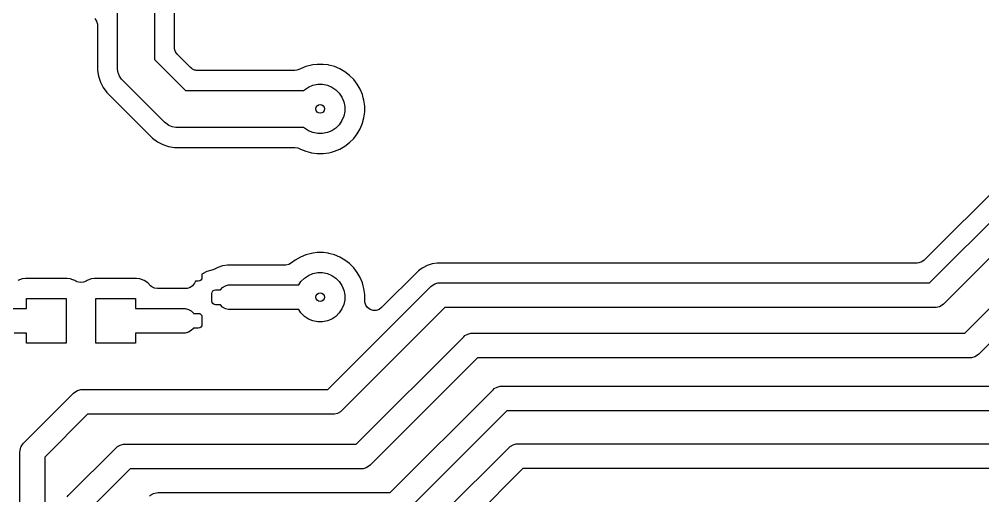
# Model space of a CAD drawing. Extents: x 139 to 278, y -178 to -21.
# Drawn here: x 185.91 to 224.79, y -94.67 to -75.43 of the extents above; entities that cross this region are included whole.
import ezdxf

# ---------------------------------------------------------------- set-up
doc = ezdxf.new("R2010")
doc.units = 0
doc.layers.add('BLACK', color=7, linetype='CONTINUOUS')

msp = doc.modelspace()

# ---------------------------------------------------------------- linework, layer by layer
at = {"layer": 'BLACK', "linetype": 'CONTINUOUS'}
for p, q in [((191.375006, -74.199925), (191.375006, -77.064359)), ((189.875006, -77.375019), (189.875006, -74.505006)), ((192.175506, -76.567509), (192.175506, -74.469427)), ((188.957642, -75.408739), (189.031018, -75.509733)), ((189.031018, -75.509733), (189.069594, -75.628458)), ((189.069594, -75.628458), (189.074506, -75.690875)), ((189.074506, -75.690875), (189.074506, -77.497052)), ((192.180418, -76.629926), (192.175506, -76.567509)), ((192.218994, -76.748651), (192.180418, -76.629926)), ((192.29237, -76.849645), (192.218994, -76.748651)), ((192.830367, -77.387642), (192.29237, -76.849645)), ((191.375006, -77.064359), (192.615653, -78.305006)), ((197.475, -77.346399), (197.256948, -77.436719)), ((197.475016, -77.346394), (197.475, -77.346399)), ((197.702972, -77.285314), (197.475016, -77.346394)), ((197.702977, -77.285313), (197.702972, -77.285314)), ((197.761479, -77.277611), (197.702977, -77.285313)), ((197.936982, -77.254506), (197.761479, -77.277611)), ((198.173004, -77.254506), (197.936982, -77.254506)), ((198.373578, -77.280912), (198.173004, -77.254506)), ((198.407008, -77.285313), (198.373578, -77.280912)), ((198.407013, -77.285314), (198.407008, -77.285313)), ((198.634969, -77.346394), (198.407013, -77.285314)), ((198.634985, -77.346399), (198.634969, -77.346394)), ((198.853037, -77.436719), (198.634985, -77.346399)), ((189.074506, -77.497052), (189.112684, -77.738094)), ((189.112684, -77.738094), (189.188102, -77.970204)), ((189.878617, -77.448532), (189.875006, -77.375019)), ((189.9073, -77.592732), (189.878617, -77.448532)), ((189.922284, -77.628906), (189.9073, -77.592732)), ((189.963565, -77.728567), (189.922284, -77.628906)), ((190.045248, -77.850814), (189.963565, -77.728567)), ((192.877977, -77.428304), (192.830367, -77.387642)), ((192.905955, -77.442559), (192.877977, -77.428304)), ((192.931361, -77.461018), (192.905955, -77.442559)), ((192.961225, -77.470721), (192.931361, -77.461018)), ((192.989205, -77.484978), (192.961225, -77.470721)), ((193.020221, -77.48989), (192.989205, -77.484978)), ((193.050086, -77.499594), (193.020221, -77.48989)), ((193.081489, -77.499594), (193.050086, -77.499594)), ((193.112503, -77.504506), (193.081489, -77.499594)), ((197.032627, -77.504506), (193.112503, -77.504506)), ((197.115583, -77.495787), (197.032627, -77.504506)), ((197.232126, -77.451051), (197.115583, -77.495787)), ((197.256945, -77.436721), (197.232126, -77.451051)), ((197.256948, -77.436719), (197.256945, -77.436721)), ((198.853045, -77.436723), (198.853037, -77.436719)), ((199.057444, -77.554733), (198.853045, -77.436723)), ((199.244686, -77.698409), (199.057444, -77.554733)), ((199.244687, -77.69841), (199.244686, -77.698409)), ((199.244692, -77.698414), (199.244687, -77.69841)), ((199.411585, -77.865307), (199.244692, -77.698414)), ((222.642894, -86.075), (230.984993, -77.7329)), ((189.188102, -77.970204), (189.298902, -78.187662)), ((190.094676, -77.905349), (190.045248, -77.850814)), ((191.774663, -79.585336), (190.094676, -77.905349)), ((197.583596, -78.173085), (197.764708, -78.098066)), ((197.764708, -78.098066), (197.956976, -78.059821)), ((197.956976, -78.059821), (198.15301, -78.059821)), ((198.15301, -78.059821), (198.345278, -78.098066)), ((198.345278, -78.098066), (198.52639, -78.173085)), ((199.411588, -77.865311), (199.411585, -77.865307)), ((199.411589, -77.865312), (199.411588, -77.865311)), ((199.555265, -78.052554), (199.411589, -77.865312)), ((199.673275, -78.256953), (199.555265, -78.052554)), ((229.775044, -77.81077), (222.428179, -85.157636)), ((189.298902, -78.187662), (189.442341, -78.38509)), ((189.442341, -78.38509), (189.442345, -78.385095)), ((189.442345, -78.385095), (189.442348, -78.385098)), ((189.442348, -78.385098), (189.442351, -78.385102)), ((189.442351, -78.385102), (191.29491, -80.237661)), ((192.615653, -78.305006), (197.39759, -78.305006)), ((197.39759, -78.305006), (197.4206, -78.281996)), ((197.4206, -78.281996), (197.583596, -78.173085)), ((198.52639, -78.173085), (198.689386, -78.281996)), ((198.689386, -78.281996), (198.828003, -78.420613)), ((198.828003, -78.420613), (198.936914, -78.583609)), ((199.673279, -78.256961), (199.673275, -78.256953)), ((199.763599, -78.475013), (199.673279, -78.256961)), ((199.763604, -78.475029), (199.763599, -78.475013)), ((199.797723, -78.602365), (199.763604, -78.475029)), ((231.838546, -78.293561), (223.203553, -86.928553)), ((224.067894, -88.1), (233.874993, -78.292901)), ((198.936914, -78.583609), (199.011933, -78.764721)), ((199.011933, -78.764721), (199.050178, -78.956989)), ((199.824686, -78.702992), (199.797723, -78.602365)), ((199.855493, -78.936995), (199.824686, -78.702992)), ((234.728546, -78.85356), (224.628553, -88.953553)), ((199.050178, -79.153023), (199.011933, -79.345291)), ((199.050178, -78.956989), (199.050178, -79.153023)), ((199.824686, -79.40702), (199.855493, -79.173017)), ((199.855493, -79.173017), (199.855493, -78.936995)), ((191.829198, -79.634764), (191.774663, -79.585336)), ((191.951445, -79.716447), (191.829198, -79.634764)), ((198.828003, -79.689399), (198.689386, -79.828016)), ((198.936914, -79.526403), (198.828003, -79.689399)), ((199.011933, -79.345291), (198.936914, -79.526403)), ((199.673277, -79.853055), (199.763599, -79.634999)), ((199.763599, -79.634999), (199.767356, -79.62098)), ((199.767356, -79.62098), (199.824684, -79.407026)), ((199.824684, -79.407026), (199.824686, -79.40702)), ((192.087279, -79.772711), (191.951445, -79.716447)), ((192.23148, -79.801395), (192.087279, -79.772711)), ((192.304993, -79.805006), (192.23148, -79.801395)), ((197.39759, -79.805006), (192.304993, -79.805006)), ((197.4206, -79.828016), (197.39759, -79.805006)), ((197.583596, -79.936927), (197.4206, -79.828016)), ((197.764708, -80.011946), (197.583596, -79.936927)), ((197.956976, -80.050191), (197.764708, -80.011946)), ((198.15301, -80.050191), (197.956976, -80.050191)), ((198.345278, -80.011946), (198.15301, -80.050191)), ((198.52639, -79.936927), (198.345278, -80.011946)), ((198.689386, -79.828016), (198.52639, -79.936927)), ((199.411585, -80.244705), (199.555266, -80.057456)), ((199.555266, -80.057456), (199.673277, -79.853055)), ((191.29491, -80.237661), (191.294913, -80.237663)), ((191.294913, -80.237663), (191.294916, -80.237666)), ((191.294916, -80.237666), (191.294921, -80.23767)), ((191.294921, -80.23767), (191.492349, -80.381109)), ((191.492349, -80.381109), (191.492351, -80.38111)), ((191.492351, -80.38111), (191.492354, -80.381112)), ((191.492354, -80.381112), (191.709808, -80.49191)), ((199.057443, -80.555279), (199.244692, -80.411598)), ((199.244692, -80.411598), (199.411585, -80.244705)), ((191.709808, -80.49191), (191.941917, -80.567327)), ((191.941917, -80.567327), (192.182959, -80.605505)), ((192.182959, -80.605505), (192.182965, -80.605506)), ((192.182965, -80.605506), (192.182966, -80.605506)), ((192.182966, -80.605506), (192.42702, -80.605506)), ((192.42702, -80.605506), (197.032627, -80.605506)), ((197.032627, -80.605506), (197.155925, -80.625034)), ((197.155925, -80.625034), (197.232123, -80.65896)), ((197.232123, -80.65896), (197.256944, -80.67329)), ((197.256944, -80.67329), (197.256946, -80.673291)), ((197.256946, -80.673291), (197.256948, -80.673292)), ((197.256948, -80.673292), (197.475, -80.763612)), ((197.475, -80.763612), (197.475016, -80.763617)), ((197.475016, -80.763617), (197.669111, -80.815624)), ((197.669111, -80.815624), (197.702979, -80.824699)), ((197.702979, -80.824699), (197.936982, -80.855506)), ((197.936982, -80.855506), (197.936988, -80.855506)), ((197.936988, -80.855506), (198.172998, -80.855506)), ((198.172998, -80.855506), (198.173004, -80.855506)), ((198.173004, -80.855506), (198.407007, -80.824699)), ((198.407007, -80.824699), (198.513836, -80.796074)), ((198.513836, -80.796074), (198.634969, -80.763617)), ((198.634969, -80.763617), (198.634978, -80.763613)), ((198.634978, -80.763613), (198.634986, -80.763612)), ((198.634986, -80.763612), (198.853042, -80.67329)), ((198.853042, -80.67329), (199.057443, -80.555279)), ((197.25694, -85.036723), (197.052541, -85.154733)), ((197.256948, -85.036719), (197.25694, -85.036723)), ((197.475, -84.946399), (197.256948, -85.036719)), ((197.475016, -84.946394), (197.475, -84.946399)), ((197.702972, -84.885314), (197.475016, -84.946394)), ((197.702977, -84.885313), (197.702972, -84.885314)), ((197.761479, -84.877611), (197.702977, -84.885313)), ((197.936982, -84.854506), (197.761479, -84.877611)), ((198.173004, -84.854506), (197.936982, -84.854506)), ((198.373578, -84.880912), (198.173004, -84.854506)), ((198.407008, -84.885313), (198.373578, -84.880912)), ((198.407013, -84.885314), (198.407008, -84.885313)), ((198.634969, -84.946394), (198.407013, -84.885314)), ((198.634985, -84.946399), (198.634969, -84.946394)), ((198.853037, -85.036719), (198.634985, -84.946399)), ((198.853045, -85.036723), (198.853037, -85.036719)), ((199.057444, -85.154733), (198.853045, -85.036723)), ((193.925773, -85.449786), (193.770013, -85.529149)), ((194.120459, -85.386528), (193.925773, -85.449786)), ((194.322634, -85.354506), (194.120459, -85.386528)), ((196.656751, -85.354506), (194.322634, -85.354506)), ((196.667196, -85.354369), (196.656751, -85.354506)), ((196.78994, -85.33162), (196.667196, -85.354369)), ((196.899647, -85.272054), (196.78994, -85.33162)), ((197.052541, -85.154733), (196.899647, -85.272054)), ((199.244686, -85.298409), (199.057444, -85.154733)), ((199.244687, -85.29841), (199.244686, -85.298409)), ((199.244692, -85.298414), (199.244687, -85.29841)), ((199.411585, -85.465307), (199.244692, -85.298414)), ((199.411588, -85.465311), (199.411585, -85.465307)), ((199.411589, -85.465312), (199.411588, -85.465311)), ((199.555265, -85.652554), (199.411589, -85.465312)), ((202.165346, -85.483087), (202.083628, -85.542459)), ((202.193394, -85.46271), (202.165346, -85.483087)), ((202.37578, -85.36978), (202.193394, -85.46271)), ((202.570466, -85.306522), (202.37578, -85.36978)), ((202.772641, -85.2745), (202.570466, -85.306522)), ((222.146043, -85.2745), (202.772641, -85.2745)), ((222.20846, -85.269588), (222.146043, -85.2745)), ((222.327185, -85.231012), (222.20846, -85.269588)), ((222.428179, -85.157636), (222.327185, -85.231012)), ((186.16093, -85.902806), (186.026641, -85.917937)), ((186.160939, -85.902806), (186.16093, -85.902806)), ((187.851047, -85.902806), (186.160939, -85.902806)), ((187.851055, -85.902806), (187.851047, -85.902806)), ((187.985344, -85.917937), (187.851055, -85.902806)), ((188.95493, -85.902806), (188.820641, -85.917937)), ((188.954939, -85.902806), (188.95493, -85.902806)), ((190.645047, -85.902806), (188.954939, -85.902806)), ((190.645055, -85.902806), (190.645047, -85.902806)), ((190.779344, -85.917937), (190.645055, -85.902806)), ((193.276075, -85.912409), (193.243559, -85.961072)), ((193.287493, -85.855006), (193.276075, -85.912409)), ((193.31174, -85.707273), (193.287493, -85.727043)), ((193.287493, -85.727043), (193.287493, -85.855006)), ((193.311742, -85.707271), (193.31174, -85.707273)), ((193.483092, -85.617766), (193.311742, -85.707271)), ((193.687176, -85.559371), (193.483092, -85.617766)), ((193.770013, -85.529149), (193.686633, -85.557475)), ((193.686633, -85.557475), (193.687176, -85.559371)), ((197.281983, -86.020613), (197.4206, -85.881996)), ((197.4206, -85.881996), (197.583596, -85.773085)), ((197.583596, -85.773085), (197.764708, -85.698066)), ((197.764708, -85.698066), (197.956976, -85.659821)), ((197.956976, -85.659821), (198.15301, -85.659821)), ((198.15301, -85.659821), (198.345278, -85.698066)), ((198.345278, -85.698066), (198.52639, -85.773085)), ((198.52639, -85.773085), (198.689386, -85.881996)), ((198.689386, -85.881996), (198.828003, -86.020613)), ((199.673275, -85.856953), (199.555265, -85.652554)), ((199.673279, -85.856961), (199.673275, -85.856953)), ((199.763599, -86.075013), (199.673279, -85.856961)), ((202.027784, -85.583031), (200.53621, -87.074605)), ((202.083626, -85.542459), (202.027784, -85.583031)), ((202.083627, -85.54246), (202.083626, -85.542459)), ((202.083628, -85.542459), (202.083627, -85.54246)), ((186.026638, -85.917938), (185.856371, -85.977517)), ((186.026641, -85.917937), (186.026638, -85.917938)), ((187.985346, -85.917937), (187.985344, -85.917937)), ((187.985348, -85.917938), (187.985346, -85.917937)), ((188.032602, -85.934473), (187.985348, -85.917938)), ((188.155616, -85.977517), (188.032602, -85.934473)), ((188.190714, -85.999571), (188.155615, -85.977517)), ((188.155615, -85.977517), (188.155616, -85.977517)), ((188.254446, -86.032044), (188.190714, -85.999571)), ((188.37615, -86.059823), (188.254446, -86.032044)), ((188.500483, -86.048634), (188.37615, -86.059823)), ((188.615272, -85.999571), (188.500483, -86.048634)), ((188.65037, -85.977517), (188.615272, -85.999571)), ((188.820638, -85.917938), (188.65037, -85.977517)), ((188.820641, -85.917937), (188.820638, -85.917938)), ((190.779346, -85.917937), (190.779344, -85.917937)), ((190.779348, -85.917938), (190.779346, -85.917937)), ((190.949615, -85.977517), (190.779348, -85.917938)), ((191.102355, -86.07349), (190.949615, -85.977517)), ((191.216512, -86.187647), (191.102355, -86.07349)), ((191.264116, -86.228304), (191.216512, -86.187647)), ((191.375344, -86.284978), (191.264116, -86.228304)), ((191.498642, -86.304506), (191.375344, -86.284978)), ((192.628127, -86.304506), (191.498642, -86.304506)), ((192.686548, -86.300206), (192.628127, -86.304506)), ((192.805658, -86.262835), (192.686548, -86.300206)), ((192.90739, -86.190486), (192.805658, -86.262835)), ((192.981785, -86.090241), (192.90739, -86.190486)), ((193.026307, -86.005006), (192.981785, -86.090241)), ((193.137493, -86.005006), (193.026307, -86.005006)), ((193.194896, -85.993588), (193.137493, -86.005006)), ((193.243559, -85.961072), (193.194896, -85.993588)), ((194.028316, -86.350625), (194.120612, -86.258329)), ((194.120612, -86.258329), (194.233651, -86.193066)), ((194.233651, -86.193066), (194.35973, -86.159284)), ((194.35973, -86.159284), (194.424993, -86.155006)), ((194.424993, -86.155006), (197.192184, -86.155006)), ((197.192184, -86.155006), (197.281983, -86.020613)), ((198.362894, -90.38), (202.521446, -86.221447)), ((198.828003, -86.020613), (198.936914, -86.183609)), ((198.936914, -86.183609), (199.011933, -86.364721)), ((199.763604, -86.075029), (199.763599, -86.075013)), ((199.793778, -86.187642), (199.763604, -86.075029)), ((199.824686, -86.302992), (199.793778, -86.187642)), ((199.855493, -86.536995), (199.824686, -86.302992)), ((202.521446, -86.221447), (202.57061, -86.178331)), ((202.57061, -86.178331), (202.570619, -86.178323)), ((202.570619, -86.178323), (202.683658, -86.11306)), ((202.683658, -86.11306), (202.809737, -86.079277)), ((202.809737, -86.079277), (202.809752, -86.079277)), ((202.809752, -86.079277), (202.875, -86.075)), ((202.875, -86.075), (222.642894, -86.075)), ((193.687493, -86.505006), (193.698911, -86.447603)), ((193.687493, -86.805006), (193.687493, -86.505006)), ((193.698911, -86.447603), (193.731427, -86.39894)), ((193.731427, -86.39894), (193.78009, -86.366424)), ((193.78009, -86.366424), (193.837493, -86.355006)), ((193.837493, -86.355006), (194.025787, -86.355006)), ((194.025787, -86.355006), (194.028316, -86.350625)), ((199.011933, -86.364721), (199.050178, -86.556989)), ((199.050178, -86.556989), (199.050178, -86.753023)), ((199.855493, -86.537), (199.855493, -86.536995)), ((199.855493, -86.786079), (199.855493, -86.537)), ((186.205893, -87.105006), (186.205893, -86.703306)), ((186.205893, -86.703306), (187.806093, -86.703306)), ((187.806093, -86.703306), (187.806093, -88.506706)), ((188.999893, -88.506706), (188.999893, -86.703306)), ((188.999893, -86.703306), (190.600093, -86.703306)), ((190.600093, -86.703306), (190.600093, -87.105006)), ((193.698911, -86.862409), (193.687493, -86.805006)), ((193.731427, -86.911072), (193.698911, -86.862409)), ((193.78009, -86.943588), (193.731427, -86.911072)), ((193.837493, -86.955006), (193.78009, -86.943588)), ((194.025787, -86.955006), (193.837493, -86.955006)), ((194.028316, -86.959387), (194.025787, -86.955006)), ((194.120612, -87.051683), (194.028316, -86.959387)), ((194.233651, -87.116946), (194.120612, -87.051683)), ((203.082107, -87.075), (198.923553, -91.233553)), ((199.011933, -86.945291), (198.936914, -87.126403)), ((199.050178, -86.753023), (199.011933, -86.945291)), ((199.856833, -86.786079), (199.855493, -86.786079)), ((199.859986, -86.854886), (199.856833, -86.786079)), ((199.898562, -86.973611), (199.859986, -86.854886)), ((199.971938, -87.074605), (199.898562, -86.973611)), ((200.072932, -87.147981), (199.971938, -87.074605)), ((200.53621, -87.074605), (200.435216, -87.147981)), ((222.85, -87.075), (203.082107, -87.075)), ((222.915248, -87.070723), (222.85, -87.075)), ((222.915263, -87.070723), (222.915248, -87.070723)), ((223.041342, -87.03694), (222.915263, -87.070723)), ((223.154381, -86.971677), (223.041342, -87.03694)), ((223.154396, -86.971661), (223.154381, -86.971677)), ((223.203553, -86.928553), (223.154396, -86.971661)), ((185.494993, -87.105006), (186.205893, -87.105006)), ((190.600093, -87.105006), (192.549993, -87.105006)), ((192.549993, -87.105006), (192.615256, -87.109284)), ((192.615256, -87.109284), (192.741335, -87.143066)), ((192.741335, -87.143066), (192.854374, -87.208329)), ((192.854374, -87.208329), (192.94667, -87.300625)), ((192.94667, -87.300625), (192.949199, -87.305006)), ((192.949199, -87.305006), (193.137493, -87.305006)), ((193.137493, -87.305006), (193.194896, -87.316424)), ((193.194896, -87.316424), (193.243559, -87.34894)), ((193.243559, -87.34894), (193.276075, -87.397603)), ((193.276075, -87.397603), (193.287493, -87.455006)), ((193.287493, -87.455006), (193.287493, -87.755006)), ((194.35973, -87.150728), (194.233651, -87.116946)), ((194.424993, -87.155006), (194.35973, -87.150728)), ((197.192184, -87.155006), (194.424993, -87.155006)), ((197.281983, -87.289399), (197.192184, -87.155006)), ((197.4206, -87.428016), (197.281983, -87.289399)), ((197.583596, -87.536927), (197.4206, -87.428016)), ((198.689386, -87.428016), (198.52639, -87.536927)), ((198.828003, -87.289399), (198.689386, -87.428016)), ((198.936914, -87.126403), (198.828003, -87.289399)), ((200.191657, -87.186557), (200.072932, -87.147981)), ((200.316491, -87.186557), (200.191657, -87.186557)), ((200.435216, -87.147981), (200.316491, -87.186557)), ((193.276075, -87.812409), (193.243559, -87.861072)), ((193.287493, -87.755006), (193.276075, -87.812409)), ((197.764708, -87.611946), (197.583596, -87.536927)), ((197.956976, -87.650191), (197.764708, -87.611946)), ((198.15301, -87.650191), (197.956976, -87.650191)), ((198.345278, -87.611946), (198.15301, -87.650191)), ((198.52639, -87.536927), (198.345278, -87.611946)), ((186.205893, -88.105006), (185.7021, -88.105006)), ((186.205893, -88.506706), (186.205893, -88.105006)), ((192.549993, -88.105006), (190.600093, -88.105006)), ((190.600093, -88.105006), (190.600093, -88.506706)), ((192.615256, -88.100728), (192.549993, -88.105006)), ((192.741335, -88.066946), (192.615256, -88.100728)), ((192.854374, -88.001683), (192.741335, -88.066946)), ((192.94667, -87.909387), (192.854374, -88.001683)), ((192.949199, -87.905006), (192.94667, -87.909387)), ((193.137493, -87.905006), (192.949199, -87.905006)), ((193.194896, -87.893588), (193.137493, -87.905006)), ((193.243559, -87.861072), (193.194896, -87.893588)), ((199.512894, -92.58), (203.846447, -88.246446)), ((203.846447, -88.246446), (203.895603, -88.203338)), ((203.895603, -88.203338), (203.895619, -88.203323)), ((203.895619, -88.203323), (204.008658, -88.13806)), ((204.008658, -88.13806), (204.134737, -88.104277)), ((204.134737, -88.104277), (204.134752, -88.104277)), ((204.134752, -88.104277), (204.2, -88.1)), ((204.2, -88.1), (224.067894, -88.1)), ((187.806093, -88.506706), (186.205893, -88.506706)), ((190.600093, -88.506706), (188.999893, -88.506706)), ((224.579381, -88.996677), (224.467904, -89.061038)), ((224.579396, -88.996661), (224.579381, -88.996677)), ((224.628553, -88.953553), (224.579396, -88.996661)), ((204.407107, -89.1), (200.073553, -93.433553)), ((224.275, -89.1), (204.407107, -89.1)), ((224.340248, -89.095723), (224.275, -89.1)), ((224.340263, -89.095723), (224.340248, -89.095723)), ((224.466342, -89.06194), (224.340263, -89.095723)), ((224.467904, -89.061038), (224.466342, -89.06194)), ((186.086447, -92.546446), (188.106446, -90.526447)), ((188.106446, -90.526447), (188.155602, -90.483338)), ((188.155602, -90.483338), (188.155618, -90.483323)), ((188.155618, -90.483323), (188.268657, -90.41806)), ((188.268657, -90.41806), (188.394736, -90.384277)), ((188.394736, -90.384277), (188.394751, -90.384277)), ((188.394751, -90.384277), (188.459999, -90.38)), ((188.459999, -90.38), (198.362894, -90.38)), ((200.877894, -94.54), (205.031446, -90.386447)), ((205.031446, -90.386447), (205.08061, -90.343331)), ((205.08061, -90.343331), (205.080619, -90.343323)), ((205.080619, -90.343323), (205.193658, -90.27806)), ((205.193658, -90.27806), (205.319737, -90.244277)), ((205.319737, -90.244277), (205.319752, -90.244277)), ((205.319752, -90.244277), (205.385, -90.24)), ((205.385, -90.24), (225.502894, -90.24)), ((198.761342, -91.34194), (198.635263, -91.375723)), ((198.874381, -91.276677), (198.761342, -91.34194)), ((198.874396, -91.276661), (198.874381, -91.276677)), ((198.923553, -91.233553), (198.874396, -91.276661)), ((205.592107, -91.24), (201.438553, -95.393553)), ((225.71, -91.24), (205.592107, -91.24)), ((188.667105, -91.38), (186.94, -93.107105)), ((198.57, -91.38), (188.667105, -91.38)), ((198.635248, -91.375723), (198.57, -91.38)), ((198.635263, -91.375723), (198.635248, -91.375723)), ((185.94, -92.899999), (185.944277, -92.834751)), ((185.94, -101.560013), (185.94, -92.899999)), ((185.944277, -92.834736), (185.97806, -92.708657)), ((185.944277, -92.834751), (185.944277, -92.834736)), ((185.97806, -92.708657), (185.992687, -92.683323)), ((185.992687, -92.683323), (186.043323, -92.595618)), ((186.043323, -92.595618), (186.043338, -92.595602)), ((186.043338, -92.595602), (186.086447, -92.546446)), ((187.89144, -94.661453), (189.826446, -92.726446)), ((189.826446, -92.726446), (189.875602, -92.683338)), ((189.875602, -92.683338), (189.875618, -92.683323)), ((189.875618, -92.683323), (189.988657, -92.61806)), ((189.988657, -92.61806), (190.025978, -92.60806)), ((190.025978, -92.60806), (190.114736, -92.584277)), ((190.114736, -92.584277), (190.114751, -92.584277)), ((190.114751, -92.584277), (190.179999, -92.58)), ((190.179999, -92.58), (199.512894, -92.58)), ((202.971453, -95.421441), (205.676446, -92.716447)), ((205.676446, -92.716447), (205.72561, -92.673331)), ((205.72561, -92.673331), (205.725619, -92.673323)), ((205.725619, -92.673323), (205.838658, -92.60806)), ((205.838658, -92.60806), (205.964737, -92.574277)), ((205.964737, -92.574277), (205.964752, -92.574277)), ((205.964752, -92.574277), (206.03, -92.57)), ((206.03, -92.57), (226.497894, -92.57)), ((186.94, -93.107105), (186.94, -101.352907)), ((190.387106, -93.58), (188.744993, -95.222112)), ((199.72, -93.58), (190.387106, -93.58)), ((199.785248, -93.575723), (199.72, -93.58)), ((199.785263, -93.575723), (199.785248, -93.575723)), ((199.911342, -93.54194), (199.785263, -93.575723)), ((200.024381, -93.476677), (199.911342, -93.54194)), ((200.024396, -93.476661), (200.024381, -93.476677)), ((200.073553, -93.433553), (200.024396, -93.476661)), ((206.237107, -93.57), (203.825006, -95.9821)), ((226.705, -93.57), (206.237107, -93.57)), ((187.848331, -94.710609), (187.89144, -94.661453)), ((191.166445, -94.686447), (191.215609, -94.643331)), ((191.215609, -94.643331), (191.215618, -94.643323)), ((191.215618, -94.643323), (191.328657, -94.57806)), ((191.328657, -94.57806), (191.454736, -94.544277)), ((191.454736, -94.544277), (191.454751, -94.544277)), ((191.454751, -94.544277), (191.519999, -94.54)), ((191.519999, -94.54), (200.877894, -94.54))]:
    msp.add_line(p, q, dxfattribs=at)
at = {"layer": 'BLACK'}
for centre in [(198.054993, -79.055006), (198.054993, -79.055006), (198.054993, -86.655006), (198.054993, -86.655006)]:
    msp.add_circle(centre, 0.175, dxfattribs=at)
at = {"layer": 'WHITE'}
for centre in [(198.054993, -79.055006), (198.054993, -86.655006)]:
    msp.add_circle(centre, 0.175, dxfattribs=at)

doc.saveas('drawing.dxf')
